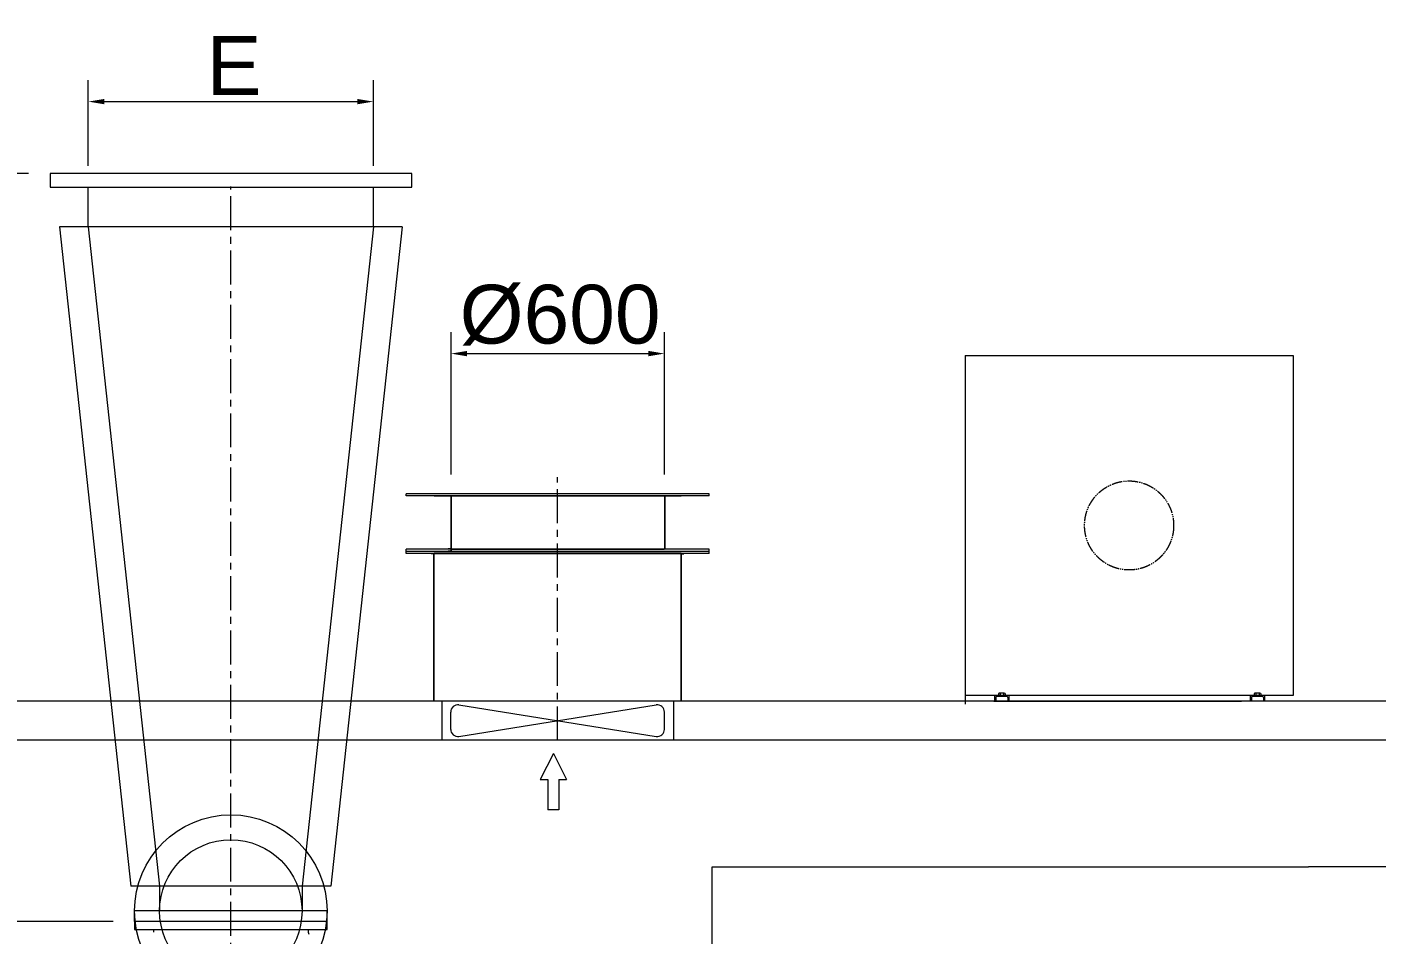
# Model space of a CAD drawing. Header units: millimetres. Extents: x 2 to 671028, y -1 to 511258.
# Drawn here: x 277933 to 374092, y 372968 to 437640 of the extents above; entities that cross this region are included whole.
import ezdxf

# ---------------------------------------------------------------- set-up
doc = ezdxf.new("R2010")
doc.units = ezdxf.units.MM
doc.header["$LTSCALE"] = 25.4
doc.linetypes.add('CENTER', pattern=[50.8, 31.75, -6.35, 6.35, -6.35])
doc.linetypes.add('EB_DASHDOTDOT', pattern=[45, 30, -3, 3, -3, 3, -3])
doc.layers.get('Defpoints').update_dxf_attribs({"lineweight": 5})
doc.layers.add('CAXA0', color=7, linetype='Continuous', lineweight=5)
doc.layers.add('CAXA1', color=5, linetype='CENTER', lineweight=5)
doc.styles.add('Roman', font='arial.ttf')
doc.styles.get("Standard").update_dxf_attribs({"font": 'arial.ttf'})
doc.dimstyles.new('ISO-25', dxfattribs={"dimscale": 30, "dimtxt": 38.1, "dimasz": 38.1, "dimexe": 50.8, "dimexo": 50.8, "dimgap": 15.875, "dimtad": 1, "dimtih": 1, "dimtoh": 1, "dimdec": 1, "dimlfac": 0.03937, "dimdsep": 46, "dimtxsty": 'Standard', "dimcen": 63.5, "dimclrd": 7, "dimclre": 7, "dimclrt": 7, "dimadec": 0, "dimazin": 0, "dimtfac": 1, "dimtdec": 1, "dimtmove": 0, "dimatfit": 3, "dimfxl": 25.4, "dimlwd": 5, "dimlwe": 5, "dimarcsym": 0})

# ---------------------------------------------------------------- blocks, each defined once
blk = doc.blocks.new('*D39')
at = {"color": 7, "linetype": 'Continuous', "lineweight": 5, "transparency": 16777216}
for p, q in [((308159, 405730), (308159, 415875)), ((323374, 405730), (323374, 415875)), ((309302, 414351), (322231, 414351))]:
    blk.add_line(p, q, dxfattribs=at)
at = {"color": 7, "transparency": 16777216}
for points in [[(309302, 414542), (309302, 414161), (308159, 414351)], [(322231, 414542), (322231, 414161), (323374, 414351)]]:
    blk.add_solid(points, dxfattribs=at)
at = {"layer": 'Defpoints', "color": 0, "transparency": 16777216}
for p in [(323374, 414351), (308159, 404206), (323374, 404206)]:
    blk.add_point(p, dxfattribs=at)
at = {"color": 7, "lineweight": 5, "transparency": 16777216, "insert": (315935, 417084), "char_height": 4191, "attachment_point": 5, "style": 'Roman'}
blk.add_mtext('%%C600', dxfattribs=at)
blk = doc.blocks.new('*D30')
at = {"color": 7, "linetype": 'Continuous', "lineweight": 5, "transparency": 16777216}
for p, q in [((282305, 427749), (282305, 433842)), ((302625, 427749), (302625, 433842)), ((283448, 432318), (301482, 432318))]:
    blk.add_line(p, q, dxfattribs=at)
at = {"color": 7, "transparency": 16777216}
for points in [[(283448, 432509), (283448, 432128), (282305, 432318)], [(301482, 432509), (301482, 432128), (302625, 432318)]]:
    blk.add_solid(points, dxfattribs=at)
at = {"layer": 'Defpoints', "color": 0, "transparency": 16777216}
for p in [(302625, 432318), (282305, 426225), (302625, 426225)]:
    blk.add_point(p, dxfattribs=at)
at = {"color": 7, "lineweight": 5, "transparency": 16777216, "insert": (292690, 434890), "char_height": 4191, "attachment_point": 5, "style": 'Roman'}
blk.add_mtext('E', dxfattribs=at)
blk = doc.blocks.new('*D31')
at = {"color": 7, "linetype": 'Continuous', "lineweight": 5, "transparency": 16777216}
for p, q in [((278051, 427190), (264176, 427190)), ((265700, 426047), (265700, 404052)), ((265700, 374993), (265700, 398908)), ((284083, 373850), (264176, 373850))]:
    blk.add_line(p, q, dxfattribs=at)
at = {"color": 7, "transparency": 16777216}
for points in [[(265510, 426047), (265891, 426047), (265700, 427190)], [(265510, 374993), (265891, 374993), (265700, 373850)]]:
    blk.add_solid(points, dxfattribs=at)
at = {"layer": 'Defpoints', "color": 0, "transparency": 16777216}
for p in [(279575, 427190), (265700, 373850), (285607, 373850)]:
    blk.add_point(p, dxfattribs=at)
at = {"color": 7, "lineweight": 5, "transparency": 16777216, "insert": (265700, 401480), "char_height": 4191, "attachment_point": 5, "style": 'Roman'}
blk.add_mtext('F', dxfattribs=at)

msp = doc.modelspace()

# ---------------------------------------------------------------- linework, layer by layer
at = {"color": 7, "lineweight": 5}
for p, q in [((305355.72, 427189.9), (279574.72, 427189.9)), ((279574.72, 427189.9), (279574.72, 426224.7)), ((305349.22, 427189.9), (305349.22, 426224.7)), ((279574.72, 426224.7), (305355.72, 426224.7)), ((282305.22, 423379.9), (282305.22, 426224.7)), ((302625.22, 423379.9), (302625.22, 426224.7)), ((304670.45, 423379.9), (280260, 423379.9)), ((280260, 423379.9), (285340, 376389.9)), ((282305.22, 423379.9), (287385.22, 376389.9)), ((302625.22, 423379.9), (297545.22, 376389.9)), ((304670.45, 423379.9), (299590.45, 376389.9)), ((326548.57, 404358.71), (304958.57, 404358.71)), ((304958.57, 404206.31), (304958.57, 404358.71)), ((326548.57, 404206.31), (304958.57, 404206.31)), ((306952.47, 404206.31), (324554.67, 404206.31)), ((308158.97, 404206.31), (307955.77, 404206.31)), ((307955.77, 404180.91), (307955.77, 404206.31)), ((308133.57, 404180.91), (307955.77, 404180.91)), ((308133.57, 404206.31), (323373.57, 404206.31)), ((308133.57, 404180.91), (308133.57, 400421.71)), ((308158.97, 404206.31), (308158.97, 400396.31)), ((323373.57, 404206.31), (323373.57, 400396.31)), ((323398.97, 404180.91), (323398.97, 400421.71)), ((326548.57, 404206.31), (326548.57, 404358.71)), ((308133.57, 401539.31), (308133.57, 400269.31)), ((308158.97, 401539.31), (308158.97, 400243.91)), ((326548.57, 400396.31), (304958.57, 400396.31)), ((304958.57, 400243.91), (304958.57, 400396.31)), ((326548.57, 400243.91), (304958.57, 400243.91)), ((326548.57, 400243.91), (304958.57, 400243.91)), ((304958.57, 400091.51), (304958.57, 400243.91)), ((326548.57, 400091.51), (304958.57, 400091.51)), ((306952.47, 400091.51), (306749.27, 400091.51)), ((306749.27, 400066.11), (306749.27, 400091.51)), ((306952.47, 400091.51), (306749.27, 400091.51)), ((306749.27, 400066.11), (306749.27, 400091.51)), ((306927.07, 400066.11), (306749.27, 400066.11)), ((306927.07, 400066.11), (306749.27, 400066.11)), ((306927.07, 389575.91), (306927.07, 400066.11)), ((306952.47, 400243.91), (324554.67, 400243.91)), ((306952.47, 400091.51), (324554.67, 400091.51)), ((306952.47, 389575.91), (306952.47, 400091.51)), ((308133.57, 400421.71), (307955.77, 400421.71)), ((307955.77, 400421.71), (307955.77, 400396.31)), ((308158.97, 400396.31), (307955.77, 400396.31)), ((308133.57, 400269.31), (307955.77, 400269.31)), ((307955.77, 400269.31), (307955.77, 400243.91)), ((308158.97, 400243.91), (307955.77, 400243.91)), ((308158.97, 400396.31), (323348.17, 400396.31)), ((308158.97, 400243.91), (323348.17, 400243.91)), ((324554.67, 400091.51), (324757.87, 400091.51)), ((324554.67, 400091.51), (324757.87, 400091.51)), ((324554.67, 389575.91), (324554.67, 400091.51)), ((324580.07, 400066.11), (324757.87, 400066.11)), ((324580.07, 400066.11), (324757.87, 400066.11)), ((324580.07, 389575.91), (324580.07, 400066.11)), ((324757.87, 400066.11), (324757.87, 400091.51)), ((324757.87, 400066.11), (324757.87, 400091.51)), ((326548.57, 400243.91), (326548.57, 400396.31)), ((326548.57, 400091.51), (326548.57, 400243.91)), ((401097.57, 389575.91), (272827.57, 389575.91)), ((307498.57, 389575.91), (307498.57, 386781.91)), ((324008.57, 389575.91), (324008.57, 386781.91)), ((308133.57, 387561.68), (308133.57, 388796.14)), ((308721.39, 387059.99), (322785.74, 389297.83)), ((308721.39, 389297.83), (322785.74, 387059.99)), ((323373.57, 387561.68), (323373.57, 388796.14)), ((401097.57, 386781.91), (272827.57, 386781.91)), ((315454.49, 385831.91), (314524.46, 383987.86)), ((315454.49, 385831.91), (316384.53, 383987.86)), ((314524.46, 383987.86), (315062.65, 383987.86)), ((315062.65, 383987.86), (315062.65, 381823.73)), ((315846.34, 383987.86), (316384.53, 383987.86)), ((315846.34, 383987.86), (315846.34, 381823.73)), ((315062.65, 381835.13), (315846.34, 381835.13)), ((326765.52, 354844.1), (326765.52, 377761.73)), ((326765.52, 377761.73), (369288.87, 377761.73)), ((376827.82, 377761.73), (369288.87, 377761.73)), ((299590.45, 376389.9), (285340, 376389.9)), ((287385.22, 376389.9), (287385.22, 374611.9)), ((297545.22, 376389.9), (297545.22, 374611.9)), ((299323.22, 374611.9), (285607.22, 374611.9)), ((285607.22, 373849.9), (285607.22, 374611.9)), ((299323.22, 373849.9), (299323.22, 374611.9)), ((299323.22, 373849.9), (285607.22, 373849.9)), ((299323.22, 373849.9), (285607.22, 373849.9)), ((285607.22, 373849.9), (285607.22, 373291.1)), ((285607.22, 373291.1), (299323.22, 373291.1)), ((286946.14, 373291.1), (286946.14, 373102.99)), ((297984.31, 373291.1), (297984.31, 373102.99)), ((299323.22, 373291.1), (299323.22, 373849.9))]:
    msp.add_line(p, q, dxfattribs=at)
for centre, radius in [((292465.22, 374611.9), 6858), ((292461.97, 374611.9), 5076.75)]:
    msp.add_circle(centre, radius, dxfattribs=at)
for centre, radius, start, end in [((308641.57, 388796.14), 508, 80.9592229, 180), ((322865.57, 388796.14), 508, 0, 99.0407771), ((308641.57, 387561.68), 508, 180, 279.0407771), ((322865.57, 387561.68), 508, 260.9592229, 0), ((298238.31, 373102.99), 254, 180, 212.1788763)]:
    msp.add_arc(centre, radius, start, end, dxfattribs=at)
at = {"layer": 'CAXA0', "color": 7, "linetype": 'Continuous', "lineweight": 5}
for p, q in [((344809.49, 414213.91), (368177.49, 414213.91)), ((344809.49, 414213.91), (344809.49, 389347.31)), ((368177.49, 414213.91), (368177.49, 389982.31)), ((368177.49, 389982.31), (344809.49, 389982.31)), ((346841.49, 389575.91), (364495.01, 389575.91)), ((346904.99, 389982.31), (346904.99, 389575.91)), ((346981.19, 389829.91), (346981.19, 389575.91)), ((347768.59, 389906.11), (347057.39, 389906.11)), ((347178.36, 390126.36), (347178.36, 389982.31)), ((347647.63, 389982.31), (347178.36, 389982.31)), ((347588.97, 390144.87), (347237.02, 390144.87)), ((347285.99, 389982.31), (347305.04, 389944.21)), ((347539.99, 389982.31), (347285.99, 389982.31)), ((347539.99, 389944.21), (347285.99, 389944.21)), ((347295.68, 390126.36), (347295.68, 389982.31)), ((347539.99, 389982.31), (347520.94, 389944.21)), ((347530.31, 390126.36), (347530.31, 389982.31)), ((347647.63, 390126.36), (347647.63, 389982.31)), ((347844.79, 389829.91), (347844.79, 389575.91)), ((347920.99, 389982.31), (347920.99, 389575.91)), ((365129.49, 389982.31), (365129.49, 389575.91)), ((365130.01, 389982.38), (365130.01, 389575.98)), ((365205.69, 389829.91), (365205.69, 389575.91)), ((365993.09, 389906.11), (365281.89, 389906.11)), ((365993.61, 389906.18), (365282.41, 389906.18)), ((365402.86, 390126.36), (365402.86, 389982.31)), ((365813.47, 390144.87), (365461.52, 390144.87)), ((365520.18, 390126.36), (365520.18, 389982.31)), ((365754.81, 390126.36), (365754.81, 389982.31)), ((365872.13, 390126.36), (365872.13, 389982.31)), ((366069.29, 389829.91), (366069.29, 389575.91)), ((366145.49, 389982.31), (366145.49, 389575.91))]:
    msp.add_line(p, q, dxfattribs=at)
at = {"layer": 'CAXA0', "color": 7, "linetype": 'EB_DASHDOTDOT', "lineweight": 5}
msp.add_circle((356493.49, 402098.11), 3175, dxfattribs=at)
at = {"layer": 'CAXA0', "color": 7, "linetype": 'Continuous', "lineweight": 5}
for centre, radius, start, end in [((347057.39, 389829.91), 76.2, 90, 180), ((347237.02, 390042.68), 102.19, 54.9699643, 125.0300357), ((347412.99, 389763.87), 381, 72.0660667, 107.9339333), ((347588.97, 390042.68), 102.19, 54.9699643, 125.0300357), ((347768.59, 389829.91), 76.2, 0, 90), ((365281.89, 389829.91), 76.2, 90, 180), ((365461.52, 390042.68), 102.19, 54.9699643, 125.0300357), ((365637.49, 389763.87), 381, 72.0660667, 107.9339333), ((365813.47, 390042.68), 102.19, 54.9699643, 125.0300357), ((365993.09, 389829.91), 76.2, 0, 90)]:
    msp.add_arc(centre, radius, start, end, dxfattribs=at)
at = {"layer": 'CAXA1', "linetype": 'CENTER', "lineweight": 5, "ltscale": 3}
for p, q in [((292461.97, 341864.4), (292461.97, 426267.19)), ((315753.57, 386781.91), (315753.57, 405540.82))]:
    msp.add_line(p, q, dxfattribs=at)

# ---------------------------------------------------------------- dimensions: what is measured, and where the dimension line sits
at = {"color": 7, "lineweight": 5}
for base, p1, p2, text, picture, middle in [((302625.22, 432318.08), (282305.22, 426224.7), (302625.22, 426224.7), 'E', '*D30', (292689.76, 432318.08)), ((323373.57, 414351.2), (308158.97, 404206.31), (323373.57, 404206.31), '%%C600', '*D39', (315935.3, 414351.2))]:
    dim = msp.add_linear_dim(base=base, p1=p1, p2=p2, text=text, dimstyle='ISO-25', override={"dimscale": 30, "dimtxt": 139.7, "dimpost": '\\X', "dimtxsty": 'Roman', "dimtmove": 1}, dxfattribs=at)
    dim.commit()
    dim.dimension.update_dxf_attribs({"geometry": picture, "text_midpoint": middle, "dimtype": 160})
dim = msp.add_linear_dim(base=(265700.1, 373849.9), p1=(279574.72, 427189.9), p2=(285607.22, 373849.9), angle=90, text='F', dimstyle='ISO-25', override={"dimscale": 30, "dimtxt": 139.7, "dimpost": '\\X', "dimtxsty": 'Roman', "dimtmove": 1}, dxfattribs=at)
dim.commit()
dim.dimension.update_dxf_attribs({"geometry": '*D31', "text_midpoint": (265700.1, 401480.19), "dimtype": 160})

doc.saveas('drawing.dxf')
